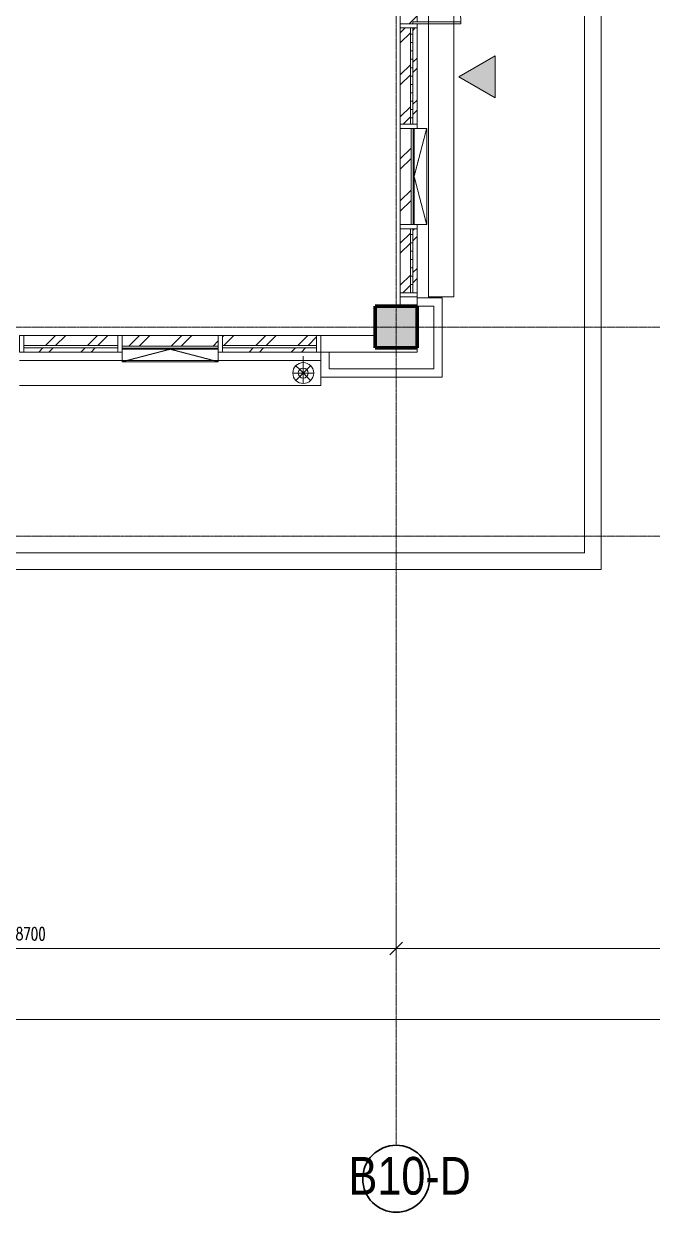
# Model space of a CAD drawing. Header units: millimetres. Extents: x 147592 to 208617, y -27981 to 8299.
# Drawn here: x 178250 to 185760, y -27981 to -13775 of the extents above; entities that cross this region are included whole.
import ezdxf

# ---------------------------------------------------------------- set-up
doc = ezdxf.new("R2010")
doc.units = ezdxf.units.MM
doc.linetypes.add('TJ Dash', pattern=[1.6, 1, -0.6])
doc.linetypes.add('轴网线', pattern=[22.24, 12.7, -3.18, 3.18, -3.18])
for name, color, linetype, lineweight in [('A-____-____-DIMS', 7, 'Continuous', 5), ('A-____-____-DIMS-100', 7, 'Continuous', 5), ('A-DETL-____-OTLN', 7, 'Continuous', 5), ('A-DETL-GENF-OTLN', 7, 'Continuous', 5), ('A-GENM-____-OTLN', 7, 'Continuous', 5), ('A-GLAZ-CURT-MCUT', 7, 'Continuous', 5), ('A-GLAZ-CURT-OTLN', 7, 'Continuous', 5), ('A-GLAZ-CWMG-MCUT', 7, 'Continuous', 13), ('A-GLAZ-CWMG-OTLN', 7, 'Continuous', 5), ('A-WALL-____-MCUT', 7, 'Continuous', 13), ('A-WALL-____-OTLN', 7, 'Continuous', 13), ('Q-SPCQ-____-OTLN', 7, 'Continuous', 5), ('S-GRID-____-IDEN', 7, 'Continuous', 5), ('S-GRID-____-OTLN', 7, 'Continuous', 5)]:
    doc.layers.add(name, color=color, linetype=linetype, lineweight=lineweight)
for name, color, linetype, lineweight, true_color in [('A-DOOR-____-OTLN', 5, 'Continuous', 13, 0x0000ff), ('A-FLOR-____-OTLN', 7, 'Continuous', 13, 0x007f00), ('A-GLAZ-____-OTLN', 7, 'Continuous', 13, 0x00007f)]:
    doc.layers.add(name, color=color, linetype=linetype, lineweight=lineweight, true_color=true_color)
doc.styles.add('RomanD', font='romand__.ttf', dxfattribs={"width": 0.7, "height": 150})
doc.styles.add('TJ_FangSong_Narrow', font='', dxfattribs={"height": 450})
doc.styles.get('TJ_FangSong_Narrow').set_extended_font_data('TJ_FangSong_Narrow')
doc.dimstyles.new('对角线_-_1_5mm_RomanD_1_20_1', dxfattribs={"dimscale": 304.8, "dimtxt": 150.53621, "dimasz": 0.492126, "dimexe": 0.656168, "dimexo": 0.0625, "dimgap": 0.164042, "dimtad": 1, "dimdec": 0, "dimzin": 0, "dimdsep": 46, "dimtxsty": 'RomanD', "dimblk1": 'OBLIQUE', "dimblk2": 'OBLIQUE', "dimsah": 1, "dimcen": 0.09, "dimazin": 0, "dimtfac": 1, "dimtdec": 4, "dimtix": 1, "dimtmove": 0, "dimatfit": 3, "dimfxl": 1.64042, "dimfxlon": 1, "dimtvp": 1, "dimtolj": 1, "dimtzin": 0, "dimarcsym": 2})
pattern_1 = [(45, (0, 0), (-251.4472, 251.4472), []), (45, (0, 381), (-251.4472, 251.4472), [])]

# ---------------------------------------------------------------- blocks, each defined once
blk = doc.blocks.new('门嵌板_平开有框双扇 - 无横档-2126481-ELV_4F')
at = {"layer": 'A-DOOR-____-OTLN', "color": 251, "lineweight": 5, "true_color": 0x515151}
for p, q in [((-550, 525), (-575, 525)), ((-575, 525), (-575, -50)), ((-550, -50), (-550, 525)), ((550, -50), (550, 525)), ((550, 525), (575, 525)), ((575, 525), (575, -50)), ((-575, -50), (-550, -50)), ((575, -50), (550, -50))]:
    blk.add_line(p, q, dxfattribs=at)
for centre, start, end in [((-575, -50), 0, 89.9995), ((575, -50), 90.0005, 180)]:
    blk.add_arc(centre, 575, start, end, dxfattribs=at)
blk = doc.blocks.new('系统嵌板 - TJ玻璃_30-V20-ELV_4F')
at = {"layer": 'A-GLAZ-CURT-OTLN', "true_color": 0x515151}
h = blk.add_hatch(dxfattribs=at)
h.set_pattern_fill('FP_21', color=251, style=0, pattern_type=2)
h.set_pattern_definition([(90, (-14400, -182950.04), (-100, 6e-15), [])])
h.paths.add_polyline_path([(575, -50), (-575, -50), (-575, -80), (575, -80)], flags=0)
at = {"layer": 'A-GLAZ-CURT-MCUT', "color": 251, "true_color": 0x515151}
for p, q in [((575, -50), (-575, -50)), ((-575, -50), (-575, -80)), ((-575, -80), (575, -80)), ((575, -80), (575, -50))]:
    blk.add_line(p, q, dxfattribs=at)
blk = doc.blocks.new('系统嵌板 - TJ玻璃_30-1959871-ELV_4F')
at = {"layer": 'A-GLAZ-CURT-OTLN', "true_color": 0x515151}
h = blk.add_hatch(dxfattribs=at)
h.set_pattern_fill('FP_22', color=251, style=0, pattern_type=2)
h.set_pattern_definition([(90, (-16607.5, -182950.04), (-100, 6e-15), [])])
h.paths.add_polyline_path([(382, -50), (-382, -50), (-382, -80), (382, -80)], flags=0)
at = {"layer": 'A-GLAZ-CURT-MCUT', "color": 251, "true_color": 0x515151}
for p, q in [((382, -50), (-382, -50)), ((-382, -50), (-382, -80)), ((-382, -80), (382, -80)), ((382, -80), (382, -50))]:
    blk.add_line(p, q, dxfattribs=at)
blk = doc.blocks.new('矩形竖梃 - 50_200mm 长方形-V22-ELV_4F')
at = {"layer": 'A-GLAZ-CWMG-OTLN', "true_color": 0x8b8b8b}
h = blk.add_hatch(dxfattribs=at)
h.set_pattern_fill('FP_23', color=252, style=0, pattern_type=2)
h.set_pattern_definition(pattern_1)
h.paths.add_polyline_path([(182900, -13775), (182900, -13750), (182950, -13750), (182950, -12650), (182900, -12650), (182900, -12625), (182750, -12625), (182750, -13775)], flags=0)
at = {"layer": 'A-GLAZ-CWMG-OTLN', "color": 251, "true_color": 0x515151}
for p, q in [((182750, -13775), (182750, -12625)), ((182950, -13750), (182950, -12650))]:
    blk.add_line(p, q, dxfattribs=at)
blk = doc.blocks.new('矩形竖梃 - 50_200mm 长方形-V23-ELV_4F')
at = {"layer": 'A-GLAZ-CWMG-OTLN', "true_color": 0x8b8b8b}
h = blk.add_hatch(dxfattribs=at)
h.set_pattern_fill('FP_23', color=252, style=0, pattern_type=2)
h.set_pattern_definition(pattern_1)
h.paths.add_polyline_path([(182750, -14975), (182870, -14975), (182870, -13825), (182750, -13825)], flags=0)
h.paths.add_polyline_path([(182950, -14975), (182950, -13825), (182900, -13825), (182900, -14975)], flags=0)
at = {"layer": 'A-GLAZ-CWMG-OTLN', "color": 251, "true_color": 0x515151}
for p, q in [((182750, -14975), (182750, -13825)), ((182950, -14975), (182950, -13825))]:
    blk.add_line(p, q, dxfattribs=at)
blk = doc.blocks.new('矩形竖梃 - 50_200mm 长方形-1959867-ELV_4F')
at = {"layer": 'A-GLAZ-CWMG-OTLN', "true_color": 0x8b8b8b}
h = blk.add_hatch(dxfattribs=at)
h.set_pattern_fill('FP_23', color=252, style=0, pattern_type=2)
h.set_pattern_definition(pattern_1)
h.paths.add_polyline_path([(182870, -16990), (182870, -16225), (182750, -16225), (182750, -16990)], flags=0)
h.paths.add_polyline_path([(182950, -16990), (182950, -16225), (182900, -16225), (182900, -16990)], flags=0)
at = {"layer": 'A-GLAZ-CWMG-OTLN', "color": 251, "true_color": 0x515151}
for p, q in [((182750, -16990), (182750, -16225)), ((182950, -16990), (182950, -16225))]:
    blk.add_line(p, q, dxfattribs=at)
blk = doc.blocks.new('系统嵌板 - TJ玻璃_30-V29-ELV_4F')
at = {"layer": 'A-GLAZ-CURT-MCUT', "color": 251, "true_color": 0x515151}
for p, q in [((562.5, -50), (-562.5, -50)), ((-562.5, -50), (-562.5, -80)), ((-562.5, -80), (562.5, -80)), ((562.5, -80), (562.5, -50))]:
    blk.add_line(p, q, dxfattribs=at)
blk = doc.blocks.new('系统嵌板 - TJ玻璃_30-V30-ELV_4F')
at = {"layer": 'A-GLAZ-CURT-MCUT', "color": 251, "true_color": 0x515151}
for p, q in [((562.5, -50), (-562.5, -50)), ((-562.5, -50), (-562.5, -80)), ((-562.5, -80), (562.5, -80)), ((562.5, -80), (562.5, -50))]:
    blk.add_line(p, q, dxfattribs=at)
blk = doc.blocks.new('矩形竖梃 - 50_200mm 长方形-V31-ELV_4F')
at = {"layer": 'A-GLAZ-CWMG-OTLN', "true_color": 0x8b8b8b}
h = blk.add_hatch(dxfattribs=at)
h.set_pattern_fill('FP_28', color=252, style=0, pattern_type=2)
h.set_pattern_definition(pattern_1)
h.paths.add_polyline_path([(181750, -17700), (181750, -17650), (180625, -17650), (180625, -17700)], flags=0)
h.paths.add_polyline_path([(181750, -17620), (181750, -17500), (180625, -17500), (180625, -17620)], flags=0)
at = {"layer": 'A-GLAZ-CWMG-OTLN', "color": 251, "true_color": 0x515151}
for p, q in [((180625, -17500), (181750, -17500)), ((180625, -17700), (181750, -17700))]:
    blk.add_line(p, q, dxfattribs=at)
blk = doc.blocks.new('矩形竖梃 - 50_200mm 长方形-V32-ELV_4F')
at = {"layer": 'A-GLAZ-CWMG-OTLN', "true_color": 0x8b8b8b}
h = blk.add_hatch(dxfattribs=at)
h.set_pattern_fill('FP_28', color=252, style=0, pattern_type=2)
h.set_pattern_definition(pattern_1)
h.paths.add_polyline_path([(179375, -17700), (179375, -17650), (178250, -17650), (178250, -17700)], flags=0)
h.paths.add_polyline_path([(179375, -17620), (179375, -17500), (178250, -17500), (178250, -17620)], flags=0)
at = {"layer": 'A-GLAZ-CWMG-OTLN', "color": 251, "true_color": 0x515151}
for p, q in [((178250, -17500), (179375, -17500)), ((178250, -17700), (179375, -17700))]:
    blk.add_line(p, q, dxfattribs=at)
blk = doc.blocks.new('矩形竖梃 - 50_200mm 长方形-V33-ELV_4F')
at = {"layer": 'A-GLAZ-CWMG-MCUT', "color": 251, "lineweight": 5, "true_color": 0x515151}
for p, q in [((0, 200), (-50, 200)), ((-50, 200), (-50, 0)), ((0, 0), (0, 200)), ((-50, 0), (0, 0))]:
    blk.add_line(p, q, dxfattribs=at)
blk = doc.blocks.new('窗嵌板_50-70系列上悬铝窗-zx - 50 系列-2680890-ELV_4F')
at = {"layer": 'A-GLAZ-____-OTLN', "color": 251, "linetype": 'TJ Dash', "lineweight": 5, "true_color": 0x515151}
for p, q in [((575, 115), (-575, 115)), ((-575, 115), (-575, -35)), ((-575, 115), (0, -35)), ((0, -35), (575, 115)), ((575, -35), (575, 115)), ((-575, -35), (575, -35))]:
    blk.add_line(p, q, dxfattribs=at)
at = {"layer": 'A-GLAZ-____-OTLN', "color": 251, "lineweight": 5, "true_color": 0x515151}
for p, q in [((-575, -72), (-575, -47)), ((-575, -47), (575, -47)), ((575, -72), (-575, -72)), ((575, -47), (575, -72))]:
    blk.add_line(p, q, dxfattribs=at)
blk = doc.blocks.new('矩形竖梃 - 50_200mm 长方形-V37-ELV_4F')
at = {"layer": 'A-GLAZ-CWMG-MCUT', "color": 251, "lineweight": 5, "true_color": 0x515151}
for p, q in [((-50, 200), (0, 200)), ((-50, 0), (-50, 200)), ((0, 200), (0, 0)), ((0, 0), (-50, 0))]:
    blk.add_line(p, q, dxfattribs=at)
blk = doc.blocks.new('矩形竖梃 - 50_200mm 长方形-V39-ELV_4F')
at = {"layer": 'A-GLAZ-CWMG-OTLN', "true_color": 0x8b8b8b}
h = blk.add_hatch(dxfattribs=at)
h.set_pattern_fill('FP_23', color=252, style=0, pattern_type=2)
h.set_pattern_definition(pattern_1)
h.paths.add_polyline_path([(182878, -16175), (182878, -15025), (182750, -15025), (182750, -16175)], flags=0)
h.paths.add_polyline_path([(182915, -16175), (182915, -15025), (182903, -15025), (182903, -16175)], flags=0)
at = {"layer": 'A-GLAZ-CWMG-OTLN', "color": 251, "true_color": 0x515151}
blk.add_line((182750, -16175), (182750, -15025), dxfattribs=at)
blk = doc.blocks.new('矩形竖梃 - 50_200mm 长方形-V36-ELV_4F')
at = {"layer": 'A-GLAZ-CWMG-MCUT', "color": 251, "lineweight": 5, "true_color": 0x515151}
for p, q in [((-25, 200), (25, 200)), ((-25, 50), (-25, 200)), ((25, 200), (25, 0)), ((25, 0), (-25, 0))]:
    blk.add_line(p, q, dxfattribs=at)
blk = doc.blocks.new('矩形竖梃 - 50_200mm 长方形-1366838-ELV_4F')
at = {"layer": 'A-GLAZ-CWMG-MCUT', "color": 251, "lineweight": 5, "true_color": 0x515151}
for p, q in [((-25, 200), (25, 200)), ((-25, 0), (-25, 200)), ((25, 200), (25, 72.5)), ((25, 0), (-25, 0)), ((25, 47.5), (25, 35))]:
    blk.add_line(p, q, dxfattribs=at)
blk = doc.blocks.new('矩形竖梃 - 50_200mm 长方形-V35-ELV_4F')
at = {"layer": 'A-GLAZ-CWMG-MCUT', "color": 251, "lineweight": 5, "true_color": 0x515151}
for p, q in [((-25, 200), (25, 200)), ((-25, 72.5), (-25, 200)), ((25, 200), (25, 0)), ((-25, 35), (-25, 47.5)), ((25, 0), (-25, 0))]:
    blk.add_line(p, q, dxfattribs=at)
blk = doc.blocks.new('矩形竖梃 - 50_200mm 长方形-V40-ELV_4F')
at = {"layer": 'A-GLAZ-CWMG-OTLN', "true_color": 0x8b8b8b}
h = blk.add_hatch(dxfattribs=at)
h.set_pattern_fill('FP_28', color=252, style=0, pattern_type=2)
h.set_pattern_definition(pattern_1)
h.paths.add_polyline_path([(180575, -17665), (180575, -17653), (179425, -17653), (179425, -17665), (180470, -17665)], flags=0)
h.paths.add_polyline_path([(180575, -17628), (180575, -17500), (179425, -17500), (179425, -17628), (180470, -17628)], flags=0)
at = {"layer": 'A-GLAZ-CWMG-OTLN', "color": 251, "true_color": 0x515151}
blk.add_line((179425, -17500), (180575, -17500), dxfattribs=at)
blk = doc.blocks.new('雨水斗 2d - 地漏 R100-669040-ELV_4F')
at = {"layer": 'Q-SPCQ-____-OTLN', "color": 251, "true_color": 0x515151}
for p, q in [((-125, 0), (-60, 0)), ((-42, 42), (-88, 88)), ((125, 0), (-60, 0)), ((88, 88), (-42, -42)), ((-42, 42), (88, -88)), ((0, 60), (0, 125)), ((0, 60), (0, -125)), ((-88, -88), (-42, -42))]:
    blk.add_line(p, q, dxfattribs=at)
for radius in [125, 60]:
    blk.add_circle((0, 0), radius, dxfattribs=at)
blk = doc.blocks.new('标记_消防救援窗_平立面联动 - 标记_消防救援窗_平立面联动-1856936-ELV_4F')
at = {"layer": 'A-GENM-____-OTLN', "true_color": 0xff8888}
blk.add_hatch(color=11, dxfattribs=at).paths.add_polyline_path([(250, -933), (0, -500), (-250, -933)], flags=0)
at = {"layer": 'A-DETL-GENF-OTLN', "color": 251, "true_color": 0x515151}
for p, q in [((0, -500), (-250, -933)), ((250, -933), (0, -500)), ((-250, -933), (250, -933))]:
    blk.add_line(p, q, dxfattribs=at)
blk = doc.blocks.new('DIMBLOCK13-ELV_4F')
at = {"layer": 'A-____-____-DIMS-100', "color": 250, "true_color": 0x444444, "transparency": 16777216}
for p, q in [((174000, -24328), (174000, -25028)), ((174000, -24828), (174000, -24328)), ((182700, -24328), (182700, -25028)), ((182700, -24828), (182700, -24328)), ((174000, -24828), (182700, -24828))]:
    blk.add_line(p, q, dxfattribs=at)
at = {"layer": 'A-____-____-DIMS-100', "color": 250, "lineweight": 35, "true_color": 0x444444, "transparency": 16777216}
for p, q in [((174000, -24828), (173925, -24903)), ((174000, -24828), (174075, -24753)), ((182700, -24828), (182625, -24903)), ((182700, -24828), (182775, -24753))]:
    blk.add_line(p, q, dxfattribs=at)
at = {"layer": 'A-____-____-DIMS-100', "color": 0, "transparency": 16777216, "insert": (178153, -24579), "char_height": 150, "width": 472.45, "attachment_point": 1, "line_spacing_factor": 1.146391, "style": 'RomanD'}
blk.add_mtext('8700', dxfattribs=at)
blk = doc.blocks.new('_Oblique')
at = {"color": 0, "linetype": 'ByBlock', "lineweight": -2}
blk.add_line((-0.5, -0.5), (0.5, 0.5), dxfattribs=at)
blk = doc.blocks.new('DIMBLOCK14-ELV_4F')
at = {"layer": 'A-____-____-DIMS-100', "color": 250, "true_color": 0x444444, "transparency": 16777216}
for p, q in [((182700, -24328), (182700, -25028)), ((182700, -24828), (182700, -24328)), ((191400, -24328), (191400, -25028)), ((191400, -24828), (191400, -24328)), ((182700, -24828), (191400, -24828))]:
    blk.add_line(p, q, dxfattribs=at)
at = {"layer": 'A-____-____-DIMS-100', "color": 250, "lineweight": 35, "true_color": 0x444444, "transparency": 16777216}
for p, q in [((182700, -24828), (182625, -24903)), ((182700, -24828), (182775, -24753)), ((191400, -24828), (191325, -24903)), ((191400, -24828), (191475, -24753))]:
    blk.add_line(p, q, dxfattribs=at)
at = {"layer": 'A-____-____-DIMS-100', "color": 0, "transparency": 16777216, "insert": (186853, -24579), "char_height": 150, "width": 472.45, "attachment_point": 1, "line_spacing_factor": 1.146391, "style": 'RomanD'}
blk.add_mtext('8700', dxfattribs=at)
blk = doc.blocks.new('DIMBLOCK15-ELV_4F')
at = {"layer": 'A-____-____-DIMS-100', "color": 250, "true_color": 0x444444, "transparency": 16777216}
for p, q in [((156600, -25178), (156600, -25878)), ((156600, -25678), (156600, -25178)), ((191400, -25178), (191400, -25878)), ((191400, -25678), (191400, -25178)), ((156600, -25678), (191400, -25678))]:
    blk.add_line(p, q, dxfattribs=at)
at = {"layer": 'A-____-____-DIMS-100', "color": 250, "lineweight": 35, "true_color": 0x444444, "transparency": 16777216}
for p, q in [((156600, -25678), (156525, -25753)), ((156600, -25678), (156675, -25603)), ((191400, -25678), (191325, -25753)), ((191400, -25678), (191475, -25603))]:
    blk.add_line(p, q, dxfattribs=at)
at = {"layer": 'A-____-____-DIMS-100', "color": 0, "transparency": 16777216, "insert": (173754, -25429), "char_height": 150, "width": 590.57, "attachment_point": 1, "line_spacing_factor": 1.146391, "style": 'RomanD'}
blk.add_mtext('34800', dxfattribs=at)
blk = doc.blocks.new('轴网 - R4_0-512320-ELV_4F')
at = {"layer": 'S-GRID-____-IDEN', "color": 160, "lineweight": 35, "true_color": 0x4444ff}
blk.add_circle((0, 0), 4, dxfattribs=at)
blk = doc.blocks.new('YXQH_AR_B9-20_rvt-1-ELV_4F')
at = {"layer": 'A-DETL-GENF-OTLN', "true_color": 0xa1a1a1}
h = blk.add_hatch(dxfattribs=at)
h.set_pattern_fill('FP_68', color=253, style=0, pattern_type=2)
h.set_pattern_definition([(7.754, (-466.58, -204.02), (12.15805, 332.8942), [3.353, -1548.768]), (7.754, (776.34, 218.05), (12.15805, 332.8942), [3.353, -1548.768]), (9.74, (363.8, 116.2), (0.0001, 1266.291), [3.353, -588.363]), (9.74, (339.6, 204.2), (0.0001, 1266.291), [3.353, -588.363]), (68.882, (225.66, -61.6), (-140.1373, 1041.8589), [3.353, -1089.337]), (68.882, (129, -106.5), (-140.1373, 1041.8589), [3.353, -1089.337]), (56.297, (-51.2, 131.2), (-734.4827, 622.86), [3.353, -470.742]), (56.297, (137.8, 331.9), (-734.4827, 622.86), [3.353, -470.742]), (137.416, (187.59, 94.08), (-3935.054568, 3543.459496), [73.913, -9804.313]), (8.512, (90.05, 79.41), (3117.572636, 564.982686), [98.632, -5356.38]), (236.294, (133.21, 144.14), (-4467.173774, -6768.804336), [77.802, -13192.636]), (128.267, (122.16, 220.01), (-6131.736673, 7665.37486), [53.462, -17810.517]), (9.74, (48.62, 207.58), (3069.14795, 643.06413), [74.582, -10350.37]), (233.414, (89.018, 261.96), (-20834.0959632, -28103.0884394), [67.74, -56173.655]), (67.8, (40.48, -52.28), (439.74679, 1441.63531), [50.851, -3807.912]), (307.846, (0, 0), (856.01581, -814.9391), [66.124, -2950.443]), (45, (0, 0), (-176.7767, 176.7767), []), (355, (0, 0), (578.509, 689.44), [60, -660]), (7.754, (0, 0), (12.15805, 332.8942), [3.353, -1548.768]), (7.754, (517.27, 396.9), (12.15805, 332.8942), [3.353, -1548.768]), (7.754, (1048.8, 804.78), (12.15805, 332.8942), [3.353, -1548.768]), (9.74, (-323, 0), (0.0001, 1266.291), [3.353, -588.363]), (9.74, (-83.4, -219.6), (0.0001, 1266.291), [3.353, -588.363]), (9.74, (298.5, -569.5), (0.0001, 1266.291), [3.353, -588.363]), (68.882, (645.7, -553.4), (-140.1373, 1041.8589), [3.353, -1089.337]), (68.882, (-12.15, -134.3), (-140.1373, 1041.8589), [3.353, -1089.337]), (68.882, (-223, 0), (-140.1373, 1041.8589), [3.353, -1089.337]), (56.297, (0, 0), (-734.4827, 622.86), [3.353, -470.742]), (56.297, (378.7, 49.9), (-734.4827, 622.86), [3.353, -470.742]), (56.297, (1010.3, 133), (-734.4827, 622.86), [3.353, -470.742])])
h.paths.add_polyline_path([(165500, -17650), (165500, -17150), (165000, -17150), (165000, -17650)], flags=0)
h.paths.add_polyline_path([(182950, -17650), (182950, -17150), (182450, -17150), (182450, -17650)], flags=0)
h.paths.add_polyline_path([(173792.3, -17650), (174275, -17650), (174275, -17150), (173750, -17150), (173750, -17650)], flags=0)
h.paths.add_polyline_path([(170750, -9250), (171250, -9250), (171250, -8750), (170750, -8750)], flags=0)
h.paths.add_polyline_path([(176800, -9050), (176800, -8500), (176300, -8500), (176300, -9050)], flags=0)
h.paths.add_polyline_path([(165500, -9000), (165500, -8500), (165000, -8500), (165000, -9000)], flags=0)
h.paths.add_polyline_path([(183000, -8950), (183000, -8450), (182500, -8450), (182500, -8950)], flags=0)
h.paths.add_polyline_path([(182950, -7000), (182950, -6500), (182550, -6500), (182550, -7000)], flags=0)
h.paths.add_polyline_path([(176800, -350), (176800, 250), (176200, 250), (176200, -350), (176296.5, -350)], flags=0)
h.paths.add_polyline_path([(165000, -250), (165500, -250), (165500, 250), (165000, 250)], flags=0)
at = {"layer": 'A-DETL-____-OTLN', "color": 250, "true_color": 0x444444}
for p, q in [((183087.5, -8350), (183087.5, -17040)), ((183387.5, -8350), (183387.5, -17040)), ((183087.5, -17040), (183387.5, -17040)), ((181590, -17950), (181590, -17750)), ((181800, -17800), (178200, -17800)), ((181800, -17800), (181800, -18100)), ((181800, -18100), (178200, -18100))]:
    blk.add_line(p, q, dxfattribs=at)
at = {"layer": 'A-DETL-____-OTLN', "color": 160, "lineweight": 70, "true_color": 0x4444ff}
for p, q in [((182950, -17150), (182450, -17150)), ((182450, -17150), (182450, -17650)), ((182950, -17650), (182950, -17150)), ((182450, -17650), (182950, -17650))]:
    blk.add_line(p, q, dxfattribs=at)
at = {"layer": 'A-FLOR-____-OTLN', "color": 8, "lineweight": 5, "true_color": 0x7f7f7f}
for p, q in [((184950, -20100), (184950, -8350)), ((182750, -17150), (182750, -17040)), ((182950, -16990), (182950, -17050)), ((182950, -17050), (182950, -17500)), ((181800, -17500), (182450, -17500)), ((178250, -17700), (178200, -17700)), ((181800, -17700), (181750, -17700)), ((181900, -17700), (181800, -17700)), ((182950, -17700), (181900, -17700)), ((182950, -17650), (182950, -17700)), ((177590, -20100), (184950, -20100))]:
    blk.add_line(p, q, dxfattribs=at)
at = {"layer": 'A-WALL-____-MCUT', "color": 251, "lineweight": 5, "true_color": 0x515151}
for p, q in [((182750, -17040), (182750, -17150)), ((182950, -17040), (182750, -17040)), ((182950, -17050), (182950, -17040)), ((183150, -17050), (182950, -17050)), ((182950, -17050), (182950, -17150)), ((182950, -17150), (183150, -17150)), ((183250, -17050), (183150, -17050)), ((183150, -17150), (183150, -17900)), ((183250, -17900), (183250, -17050)), ((182450, -17500), (181800, -17500)), ((181800, -17500), (181800, -17700)), ((181800, -17700), (181800, -18000)), ((181900, -17700), (181800, -17700)), ((181900, -17700), (182950, -17700)), ((181900, -17900), (181900, -17700)), ((182950, -17700), (182950, -17650)), ((181800, -18000), (181900, -18000)), ((183150, -17900), (181900, -17900)), ((181900, -18000), (183250, -18000)), ((183250, -18000), (183250, -17900))]:
    blk.add_line(p, q, dxfattribs=at)
at = {"layer": 'A-WALL-____-OTLN', "color": 251, "lineweight": 5, "true_color": 0x515151}
for p, q in [((184950, -20100), (184950, -8350)), ((185150, -8350), (185150, -20300)), ((185150, -20300), (185150, -8350)), ((182750, -17040), (182750, -17150)), ((182950, -17050), (182950, -17040)), ((183150, -17050), (182950, -17050)), ((182950, -17500), (182950, -17150)), ((182950, -17150), (183150, -17150)), ((183150, -17050), (183250, -17050)), ((183150, -17150), (183150, -17900)), ((183250, -17900), (183250, -17050)), ((181800, -17700), (181800, -17500)), ((182450, -17500), (181800, -17500)), ((181800, -17700), (181800, -18000)), ((181900, -17700), (182950, -17700)), ((181900, -17900), (181900, -17700)), ((182950, -17650), (182950, -17700)), ((181900, -18000), (181800, -18000)), ((183150, -17900), (181900, -17900)), ((181900, -18000), (183250, -18000)), ((183250, -17900), (183250, -18000)), ((177590, -20100), (184950, -20100)), ((184950, -20300), (177590, -20300)), ((177590, -20300), (184950, -20300)), ((184950, -20300), (185150, -20300)), ((185150, -20300), (184950, -20300))]:
    blk.add_line(p, q, dxfattribs=at)
at = {"layer": 'S-GRID-____-OTLN', "color": 160, "linetype": '轴网线', "true_color": 0x4444ff}
for p, q in [((182700, 7499.5), (182700, -27181.2)), ((199020.5, -17400), (148525.8, -17400)), ((199020.5, -19900), (148525.8, -19900))]:
    blk.add_line(p, q, dxfattribs=at)
at = {"color": 251, "lineweight": 5, "true_color": 0x515151}
for name, p in [('矩形竖梃 - 50_200mm 长方形-V22-ELV_4F', (0, 0)), ('矩形竖梃 - 50_200mm 长方形-V23-ELV_4F', (0, 0)), ('矩形竖梃 - 50_200mm 长方形-V39-ELV_4F', (0, 0)), ('矩形竖梃 - 50_200mm 长方形-1959867-ELV_4F', (0, 0)), ('矩形竖梃 - 50_200mm 长方形-V32-ELV_4F', (0, 0)), ('矩形竖梃 - 50_200mm 长方形-V40-ELV_4F', (0, 0)), ('矩形竖梃 - 50_200mm 长方形-V31-ELV_4F', (0, 0)), ('矩形竖梃 - 50_200mm 长方形-V33-ELV_4F', (181800, -17700)), ('雨水斗 2d - 地漏 R100-669040-ELV_4F', (181590, -17950))]:
    blk.add_blockref(name, p, dxfattribs=at)
for name, p, rotation in [('门嵌板_平开有框双扇 - 无横档-2126481-ELV_4F', (182950, -13200), 270), ('系统嵌板 - TJ玻璃_30-V20-ELV_4F', (182950, -14400), 270), ('标记_消防救援窗_平立面联动 - 标记_消防救援窗_平立面联动-1856936-ELV_4F', (182950, -14410), 89.9999999999995), ('窗嵌板_50-70系列上悬铝窗-zx - 50 系列-2680890-ELV_4F', (182950, -15600), 270), ('系统嵌板 - TJ玻璃_30-1959871-ELV_4F', (182950, -16607.5), 270), ('系统嵌板 - TJ玻璃_30-V30-ELV_4F', (178812.5, -17700), 180), ('窗嵌板_50-70系列上悬铝窗-zx - 50 系列-2680890-ELV_4F', (180000, -17700), 180), ('系统嵌板 - TJ玻璃_30-V29-ELV_4F', (181187.5, -17700), 180)]:
    blk.add_blockref(name, p, dxfattribs=dict(at, rotation=rotation))
at = {"color": 251, "lineweight": 5, "true_color": 0x515151, "extrusion": (0, 0, -1), "rotation": 270}
for name, p in [('矩形竖梃 - 50_200mm 长方形-V36-ELV_4F', (-182950, -13800)), ('矩形竖梃 - 50_200mm 长方形-1366838-ELV_4F', (-182950, -15000)), ('矩形竖梃 - 50_200mm 长方形-V35-ELV_4F', (-182950, -16200)), ('矩形竖梃 - 50_200mm 长方形-V37-ELV_4F', (-182950, -17040))]:
    blk.add_blockref(name, p, dxfattribs=at)
at = {"color": 251, "lineweight": 5, "true_color": 0x515151, "extrusion": (0, 0, -1)}
for name, p in [('矩形竖梃 - 50_200mm 长方形-V37-ELV_4F', (-178200, -17700)), ('矩形竖梃 - 50_200mm 长方形-V35-ELV_4F', (-179400, -17700)), ('矩形竖梃 - 50_200mm 长方形-1366838-ELV_4F', (-180600, -17700))]:
    blk.add_blockref(name, p, dxfattribs=at)
at = {"color": 250, "lineweight": 5, "true_color": 0x444444, "xscale": 99.99999999999993, "yscale": 99.99999999999993, "zscale": 99.99999999999993, "rotation": 180}
blk.add_blockref('轴网 - R4_0-512320-ELV_4F', (182700, -27581.2), dxfattribs=at)
at = {"layer": 'S-GRID-____-IDEN', "color": 250, "true_color": 0x444444, "insert": (182131.7, -27320.7), "char_height": 450, "width": 1370.886, "attachment_point": 1, "style": 'TJ_FangSong_Narrow'}
blk.add_mtext('B10-D', dxfattribs=at)
at = {"layer": 'A-____-____-DIMS', "color": 250, "true_color": 0x444444}
for base, p1, p2, override, picture, middle in [((182700, -24828.3), (174000, -24328.3), (182700, -24328.3), {"dimpost": '<>', "dimfxl": 8700}, 'DIMBLOCK13-ELV_4F', (178350, -24703.3)), ((191400, -24828.3), (182700, -24328.3), (191400, -24328.3), {"dimpost": '<>', "dimfxl": 8700}, 'DIMBLOCK14-ELV_4F', (187050, -24703.3)), ((191400, -25678.4), (156600, -25178.4), (191400, -25178.4), {"dimpost": '<>', "dimfxl": 34800}, 'DIMBLOCK15-ELV_4F', (174000, -25553.4))]:
    dim = blk.add_linear_dim(base=base, p1=p1, p2=p2, dimstyle='对角线_-_1_5mm_RomanD_1_20_1', override=override, dxfattribs=at)
    dim.commit()
    dim.dimension.update_dxf_attribs({"geometry": picture, "text_midpoint": middle})

msp = doc.modelspace()

# ---------------------------------------------------------------- block references
at = {"lineweight": 5}
msp.add_blockref('YXQH_AR_B9-20_rvt-1-ELV_4F', (0, 0), dxfattribs=at)

doc.saveas('drawing.dxf')
